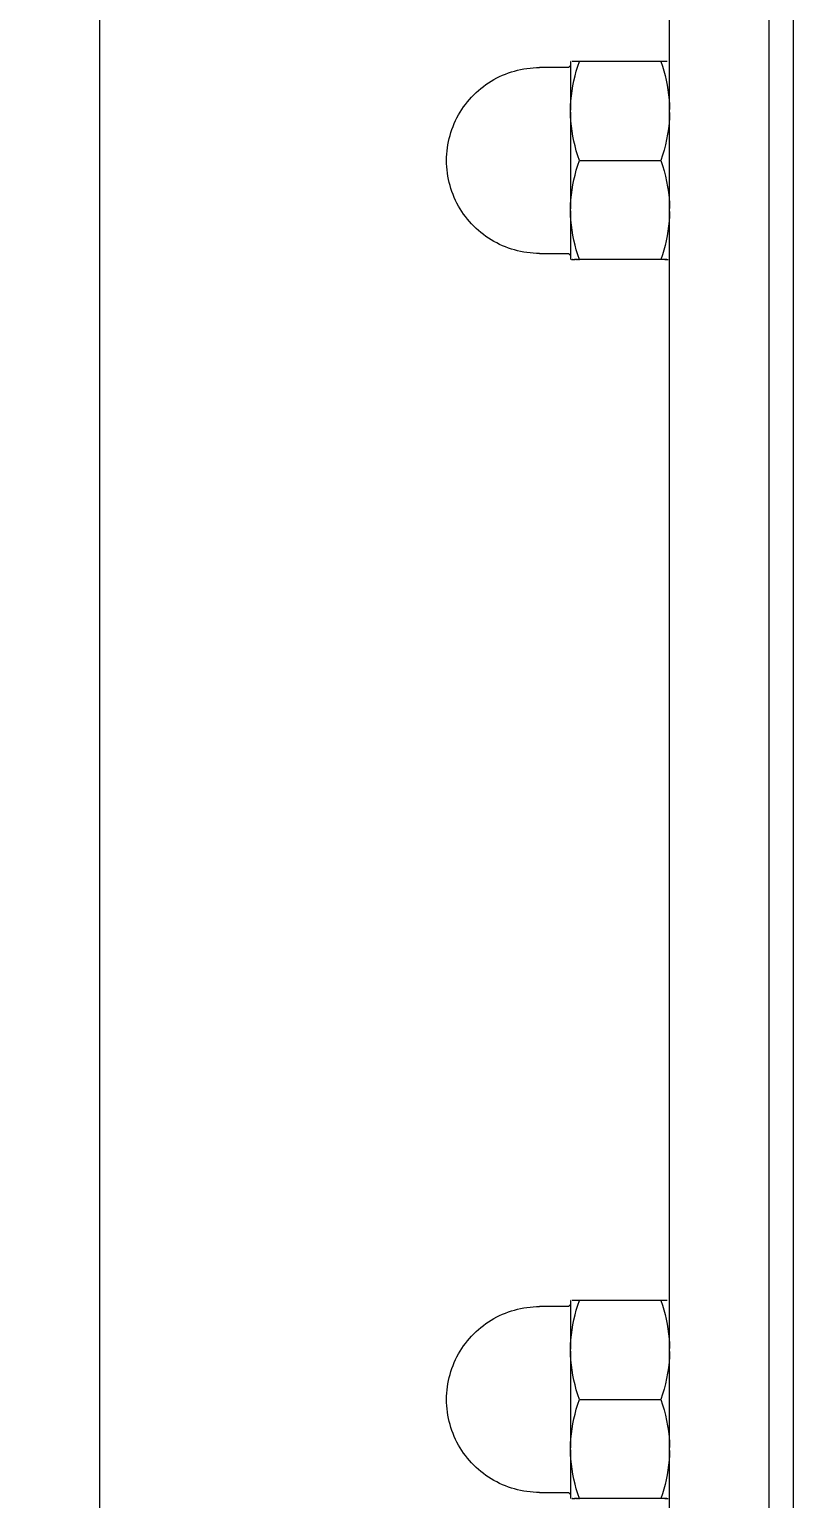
# Model space of a CAD drawing. Header units: inches. Extents: x -6 to 165, y -5 to 126.
# Drawn here: x 3.507 to 5.936, y 55.068 to 59.738 of the extents above; entities that cross this region are included whole.
import ezdxf

# ---------------------------------------------------------------- set-up
doc = ezdxf.new("R2010")
doc.units = ezdxf.units.IN
doc.header["$PDSIZE"] = -1
doc.layers.add('ZANO_R', color=7, linetype='Continuous', lineweight=0)
doc.layers.add('ZANO_W', color=1, linetype='Continuous', lineweight=0)
doc.styles.get("Standard").update_dxf_attribs({"font": 'arial.ttf'})
doc.dimstyles.new('amerykanie', dxfattribs={"dimtxt": 50, "dimasz": 50, "dimexe": 0.5, "dimexo": 0.5, "dimgap": 1, "dimtad": 1, "dimdec": 0, "dimzin": 0, "dimlunit": 5, "dimtxsty": 'Standard', "dimcen": 0.09, "dimclrd": 1, "dimclre": 1, "dimclrt": 1, "dimazin": 0, "dimtfac": 1, "dimtdec": 0, "dimtmove": 0, "dimatfit": 3, "dimfxl": 1, "dimtzin": 0, "dimarcsym": 1})

# ---------------------------------------------------------------- blocks, each defined once
blk = doc.blocks.new('*D365')
at = {"layer": 'Defpoints', "color": 0}
for p in [(5.8568, 71.4596), (-2.0716, 46.5223), (4.1037, 46.5223)]:
    blk.add_point(p, dxfattribs=at)
at = {"layer": 'ZANO_W', "color": 1, "lineweight": -2}
for p, q in [((5.3568, 71.4596), (-2.5716, 71.4596)), ((-2.0716, 70.4596), (-2.0716, 47.5223)), ((3.6037, 46.5223), (-2.5716, 46.5223))]:
    blk.add_line(p, q, dxfattribs=at)
at = {"layer": 'ZANO_W', "color": 1}
for points in [[(-1.905, 70.4596), (-2.2383, 70.4596), (-2.0716, 71.4596)], [(-2.2383, 47.5223), (-1.905, 47.5223), (-2.0716, 46.5223)]]:
    blk.add_solid(points, dxfattribs=at)
at = {"layer": 'ZANO_W', "color": 1, "insert": (-3.4118, 58.9909), "char_height": 1.625, "attachment_point": 5, "rotation": 90}
blk.add_mtext('24 15/16', dxfattribs=at)

msp = doc.modelspace()

# ---------------------------------------------------------------- linework, layer by layer
at = {"layer": 'ZANO_R'}
for p, q in [((5.54171, 46.91558), (5.54171, 64.24422)), ((5.85677, 64.24422), (5.85677, 46.91558)), ((5.93554, 46.71867), (5.93554, 64.0473)), ((3.73008, 63.85039), (3.73008, 46.91558)), ((5.00132, 59.58806), (5.0105, 59.59223)), ((5.0105, 59.59223), (5.01982, 59.59609)), ((5.01982, 59.59609), (5.02927, 59.59963)), ((5.02927, 59.59963), (5.03883, 59.60285)), ((5.03883, 59.60285), (5.04849, 59.60573)), ((5.04849, 59.60573), (5.05825, 59.60829)), ((5.05825, 59.60829), (5.06809, 59.61051)), ((5.06809, 59.61051), (5.07799, 59.61239)), ((5.07799, 59.61239), (5.08796, 59.61394)), ((5.08796, 59.61394), (5.09798, 59.61514)), ((5.09798, 59.61514), (5.10802, 59.616)), ((5.10802, 59.616), (5.1181, 59.61651)), ((5.1181, 59.61651), (5.12818, 59.61669)), ((5.21679, 59.61669), (5.12818, 59.61669)), ((5.21714, 59.61669), (5.21679, 59.61669)), ((5.21748, 59.61671), (5.21714, 59.61669)), ((5.21782, 59.61674), (5.21748, 59.61671)), ((5.21816, 59.61678), (5.21782, 59.61674)), ((5.2185, 59.61684), (5.21816, 59.61678)), ((5.21884, 59.6169), (5.2185, 59.61684)), ((5.21918, 59.61698), (5.21884, 59.6169)), ((5.21951, 59.61707), (5.21918, 59.61698)), ((5.21984, 59.61717), (5.21951, 59.61707)), ((5.22016, 59.61728), (5.21984, 59.61717)), ((5.22048, 59.6174), (5.22016, 59.61728)), ((5.2208, 59.61754), (5.22048, 59.6174)), ((5.22111, 59.61768), (5.2208, 59.61754)), ((5.22142, 59.61784), (5.22111, 59.61768)), ((5.22172, 59.61801), (5.22142, 59.61784)), ((5.22201, 59.61818), (5.22172, 59.61801)), ((5.2223, 59.61837), (5.22201, 59.61818)), ((5.22258, 59.61857), (5.2223, 59.61837)), ((5.22286, 59.61877), (5.22258, 59.61857)), ((5.22312, 59.61899), (5.22286, 59.61877)), ((5.22338, 59.61922), (5.22312, 59.61899)), ((5.22363, 59.61945), (5.22338, 59.61922)), ((5.22388, 59.61969), (5.22363, 59.61945)), ((5.22411, 59.61994), (5.22388, 59.61969)), ((5.22434, 59.6202), (5.22411, 59.61994)), ((5.22455, 59.62047), (5.22434, 59.6202)), ((5.22476, 59.62074), (5.22455, 59.62047)), ((5.22496, 59.62103), (5.22476, 59.62074)), ((5.22514, 59.62131), (5.22496, 59.62103)), ((5.22532, 59.62161), (5.22514, 59.62131)), ((5.22549, 59.62191), (5.22532, 59.62161)), ((5.22564, 59.62222), (5.22549, 59.62191)), ((5.22579, 59.62253), (5.22564, 59.62222)), ((5.22592, 59.62284), (5.22579, 59.62253)), ((5.22605, 59.62316), (5.22592, 59.62284)), ((5.22616, 59.62349), (5.22605, 59.62316)), ((5.22626, 59.62382), (5.22616, 59.62349)), ((5.22635, 59.62415), (5.22626, 59.62382)), ((5.22642, 59.62449), (5.22635, 59.62415)), ((5.22649, 59.62482), (5.22642, 59.62449)), ((5.22654, 59.62516), (5.22649, 59.62482)), ((5.22659, 59.6255), (5.22654, 59.62516)), ((5.22662, 59.62585), (5.22659, 59.6255)), ((5.22709, 59.63638), (5.22664, 59.63638)), ((5.22664, 59.63638), (5.22664, 59.48174)), ((5.22769, 59.63639), (5.22714, 59.63638)), ((5.22882, 59.63639), (5.22776, 59.63639)), ((5.23254, 59.63638), (5.23224, 59.63638)), ((5.23405, 59.63638), (5.23254, 59.63638)), ((5.2432, 59.63638), (5.23405, 59.63638)), ((5.24096, 59.5902), (5.24506, 59.60574)), ((5.25478, 59.63638), (5.2432, 59.63638)), ((5.24506, 59.60574), (5.24967, 59.62114)), ((5.24967, 59.62114), (5.25478, 59.63638)), ((5.51357, 59.63638), (5.25478, 59.63638)), ((5.52523, 59.63638), (5.51357, 59.63638)), ((5.51357, 59.63638), (5.51853, 59.62156)), ((5.51853, 59.62156), (5.52302, 59.60659)), ((5.52302, 59.60659), (5.52704, 59.59149)), ((5.52765, 59.63638), (5.52523, 59.63638)), ((5.52704, 59.59149), (5.53059, 59.57628)), ((5.52775, 59.63638), (5.52765, 59.63638)), ((5.52997, 59.63638), (5.52775, 59.63638)), ((5.53008, 59.63638), (5.52997, 59.63638)), ((5.53211, 59.63638), (5.53008, 59.63638)), ((5.53223, 59.63638), (5.53211, 59.63638)), ((5.53406, 59.63638), (5.53223, 59.63638)), ((5.53417, 59.63638), (5.53406, 59.63638)), ((5.5343, 59.63638), (5.53417, 59.63638)), ((5.54034, 59.63639), (5.5403, 59.63639)), ((5.54122, 59.63638), (5.54098, 59.63638)), ((5.54171, 59.63638), (5.5413, 59.63638)), ((4.92657, 59.53718), (4.93406, 59.54394)), ((4.93406, 59.54394), (4.94177, 59.55044)), ((4.94177, 59.55044), (4.94971, 59.55667)), ((4.94971, 59.55667), (4.95784, 59.56262)), ((4.95784, 59.56262), (4.96618, 59.5683)), ((4.96618, 59.5683), (4.97471, 59.57369)), ((4.97471, 59.57369), (4.98342, 59.57878)), ((4.98342, 59.57878), (4.99229, 59.58357)), ((4.99229, 59.58357), (5.00132, 59.58806)), ((5.23171, 59.54289), (5.23428, 59.55876)), ((5.23428, 59.55876), (5.23736, 59.57453)), ((5.23736, 59.57453), (5.24096, 59.5902)), ((5.53059, 59.57628), (5.53365, 59.56095)), ((5.53365, 59.56095), (5.53623, 59.54554)), ((5.53623, 59.54554), (5.53833, 59.53006)), ((4.88687, 59.49165), (4.89283, 59.49979)), ((4.89283, 59.49979), (4.89906, 59.50772)), ((4.89906, 59.50772), (4.90555, 59.51543)), ((4.90555, 59.51543), (4.91231, 59.52292)), ((4.91231, 59.52292), (4.91932, 59.53017)), ((4.91932, 59.53017), (4.92657, 59.53718)), ((5.22712, 59.49491), (5.22813, 59.51095)), ((5.22813, 59.51095), (5.22966, 59.52695)), ((5.22966, 59.52695), (5.23171, 59.54289)), ((5.53833, 59.53006), (5.53994, 59.51451)), ((5.53994, 59.51451), (5.54105, 59.49893)), ((5.54105, 59.49893), (5.54168, 59.48331)), ((4.86144, 59.44817), (4.86592, 59.4572)), ((4.86592, 59.4572), (4.87072, 59.46608)), ((4.87072, 59.46608), (4.87581, 59.47478)), ((4.87581, 59.47478), (4.88119, 59.48331)), ((4.88119, 59.48331), (4.88687, 59.49165)), ((5.22664, 59.47885), (5.22712, 59.49491)), ((5.22712, 59.46278), (5.22664, 59.47885)), ((5.22664, 59.47507), (5.22664, 59.16755)), ((5.22813, 59.44674), (5.22712, 59.46278)), ((5.54094, 59.45686), (5.53961, 59.43957)), ((5.54168, 59.47419), (5.54094, 59.45686)), ((4.84376, 59.401), (4.84665, 59.41067)), ((4.84665, 59.41067), (4.84986, 59.42023)), ((4.84986, 59.42023), (4.8534, 59.42967)), ((4.8534, 59.42967), (4.85726, 59.43899)), ((4.85726, 59.43899), (4.86144, 59.44817)), ((5.22966, 59.43074), (5.22813, 59.44674)), ((5.23171, 59.4148), (5.22966, 59.43074)), ((5.23428, 59.39893), (5.23171, 59.4148)), ((5.53513, 59.40519), (5.53199, 59.38813)), ((5.53767, 59.42234), (5.53513, 59.40519)), ((5.53961, 59.43957), (5.53767, 59.42234)), ((4.83436, 59.35152), (4.83556, 59.36153)), ((4.83556, 59.36153), (4.8371, 59.3715)), ((4.8371, 59.3715), (4.83898, 59.38141)), ((4.83898, 59.38141), (4.84121, 59.39125)), ((4.84121, 59.39125), (4.84376, 59.401)), ((5.23736, 59.38316), (5.23428, 59.39893)), ((5.24096, 59.36749), (5.23736, 59.38316)), ((5.24506, 59.35195), (5.24096, 59.36749)), ((5.52826, 59.3712), (5.52394, 59.3544)), ((5.53199, 59.38813), (5.52826, 59.3712)), ((4.83281, 59.32131), (4.83298, 59.3314)), ((4.83298, 59.31123), (4.83281, 59.32131)), ((4.83298, 59.3314), (4.8335, 59.34147)), ((4.8335, 59.30115), (4.83298, 59.31123)), ((4.8335, 59.34147), (4.83436, 59.35152)), ((5.24967, 59.33655), (5.24506, 59.35195)), ((5.25478, 59.32131), (5.24967, 59.33655)), ((5.24967, 59.30607), (5.25478, 59.32131)), ((5.25478, 59.32131), (5.51357, 59.32131)), ((5.51904, 59.33777), (5.51357, 59.32131)), ((5.51357, 59.32131), (5.51904, 59.30486)), ((5.52394, 59.3544), (5.51904, 59.33777)), ((4.83436, 59.29111), (4.8335, 59.30115)), ((4.83556, 59.28109), (4.83436, 59.29111)), ((4.8371, 59.27112), (4.83556, 59.28109)), ((4.83898, 59.26122), (4.8371, 59.27112)), ((5.23736, 59.25947), (5.24096, 59.27513)), ((5.24096, 59.27513), (5.24506, 59.29067)), ((5.24506, 59.29067), (5.24967, 59.30607)), ((5.51904, 59.30486), (5.52394, 59.28822)), ((5.52394, 59.28822), (5.52826, 59.27143)), ((5.52826, 59.27143), (5.53199, 59.25449)), ((4.84121, 59.25138), (4.83898, 59.26122)), ((4.84376, 59.24162), (4.84121, 59.25138)), ((4.84665, 59.23196), (4.84376, 59.24162)), ((4.84986, 59.2224), (4.84665, 59.23196)), ((4.8534, 59.21295), (4.84986, 59.2224)), ((5.22966, 59.21189), (5.23171, 59.22783)), ((5.23171, 59.22783), (5.23428, 59.24369)), ((5.23428, 59.24369), (5.23736, 59.25947)), ((5.53199, 59.25449), (5.53513, 59.23744)), ((5.53513, 59.23744), (5.53767, 59.22028)), ((5.53767, 59.22028), (5.53961, 59.20305)), ((4.85726, 59.20363), (4.8534, 59.21295)), ((4.86144, 59.19445), (4.85726, 59.20363)), ((4.86592, 59.18542), (4.86144, 59.19445)), ((4.87072, 59.17655), (4.86592, 59.18542)), ((4.87581, 59.16784), (4.87072, 59.17655)), ((5.22664, 59.16378), (5.22712, 59.17984)), ((5.22712, 59.17984), (5.22813, 59.19589)), ((5.22813, 59.19589), (5.22966, 59.21189)), ((5.53961, 59.20305), (5.54094, 59.18576)), ((5.54094, 59.18576), (5.54168, 59.16843)), ((4.88119, 59.15931), (4.87581, 59.16784)), ((4.88687, 59.15098), (4.88119, 59.15931)), ((4.89283, 59.14284), (4.88687, 59.15098)), ((4.89906, 59.1349), (4.89283, 59.14284)), ((4.90555, 59.12719), (4.89906, 59.1349)), ((4.91231, 59.1197), (4.90555, 59.12719)), ((5.22712, 59.14771), (5.22664, 59.16378)), ((5.22664, 59.16088), (5.22664, 59.00625)), ((5.22813, 59.13167), (5.22712, 59.14771)), ((5.22966, 59.11567), (5.22813, 59.13167)), ((5.53993, 59.12811), (5.53833, 59.11257)), ((5.54105, 59.1437), (5.53993, 59.12811)), ((5.54168, 59.15931), (5.54105, 59.1437)), ((4.91932, 59.11245), (4.91231, 59.1197)), ((4.92657, 59.10544), (4.91932, 59.11245)), ((4.93406, 59.09868), (4.92657, 59.10544)), ((4.94177, 59.09219), (4.93406, 59.09868)), ((4.94971, 59.08596), (4.94177, 59.09219)), ((4.95784, 59.08), (4.94971, 59.08596)), ((4.96618, 59.07433), (4.95784, 59.08)), ((5.23171, 59.09973), (5.22966, 59.11567)), ((5.23428, 59.08386), (5.23171, 59.09973)), ((5.23736, 59.06809), (5.23428, 59.08386)), ((5.53365, 59.08167), (5.53059, 59.06635)), ((5.53623, 59.09708), (5.53365, 59.08167)), ((5.53833, 59.11257), (5.53623, 59.09708)), ((4.97471, 59.06894), (4.96618, 59.07433)), ((4.98342, 59.06385), (4.97471, 59.06894)), ((4.99229, 59.05905), (4.98342, 59.06385)), ((5.00132, 59.05457), (4.99229, 59.05905)), ((5.0105, 59.05039), (5.00132, 59.05457)), ((5.01982, 59.04653), (5.0105, 59.05039)), ((5.02927, 59.04299), (5.01982, 59.04653)), ((5.03883, 59.03978), (5.02927, 59.04299)), ((5.04849, 59.03689), (5.03883, 59.03978)), ((5.05825, 59.03434), (5.04849, 59.03689)), ((5.06809, 59.03212), (5.05825, 59.03434)), ((5.07799, 59.03023), (5.06809, 59.03212)), ((5.08796, 59.02869), (5.07799, 59.03023)), ((5.24096, 59.05242), (5.23736, 59.06809)), ((5.24506, 59.03688), (5.24096, 59.05242)), ((5.24967, 59.02149), (5.24506, 59.03688)), ((5.52302, 59.03603), (5.51853, 59.02106)), ((5.52704, 59.05113), (5.52302, 59.03603)), ((5.53059, 59.06635), (5.52704, 59.05113)), ((5.09798, 59.02749), (5.08796, 59.02869)), ((5.10802, 59.02663), (5.09798, 59.02749)), ((5.1181, 59.02611), (5.10802, 59.02663)), ((5.12818, 59.02594), (5.1181, 59.02611)), ((5.12818, 59.02594), (5.21679, 59.02594)), ((5.21679, 59.02594), (5.21714, 59.02593)), ((5.21714, 59.02593), (5.21748, 59.02591)), ((5.21748, 59.02591), (5.21782, 59.02588)), ((5.21782, 59.02588), (5.21816, 59.02584)), ((5.21816, 59.02584), (5.2185, 59.02579)), ((5.2185, 59.02579), (5.21884, 59.02572)), ((5.21884, 59.02572), (5.21918, 59.02564)), ((5.21918, 59.02564), (5.21951, 59.02556)), ((5.21951, 59.02556), (5.21984, 59.02546)), ((5.21984, 59.02546), (5.22016, 59.02534)), ((5.22016, 59.02534), (5.22048, 59.02522)), ((5.22048, 59.02522), (5.2208, 59.02509)), ((5.2208, 59.02509), (5.22111, 59.02494)), ((5.22111, 59.02494), (5.22142, 59.02478)), ((5.22142, 59.02478), (5.22172, 59.02462)), ((5.22172, 59.02462), (5.22201, 59.02444)), ((5.22201, 59.02444), (5.2223, 59.02425)), ((5.2223, 59.02425), (5.22258, 59.02406)), ((5.22258, 59.02406), (5.22286, 59.02385)), ((5.22286, 59.02385), (5.22312, 59.02363)), ((5.22312, 59.02363), (5.22338, 59.02341)), ((5.22338, 59.02341), (5.22363, 59.02317)), ((5.22363, 59.02317), (5.22388, 59.02293)), ((5.22388, 59.02293), (5.22411, 59.02268)), ((5.22411, 59.02268), (5.22434, 59.02242)), ((5.22434, 59.02242), (5.22455, 59.02215)), ((5.22455, 59.02215), (5.22476, 59.02188)), ((5.22476, 59.02188), (5.22496, 59.0216)), ((5.22496, 59.0216), (5.22514, 59.02131)), ((5.22514, 59.02131), (5.22532, 59.02101)), ((5.22532, 59.02101), (5.22549, 59.02071)), ((5.22549, 59.02071), (5.22564, 59.02041)), ((5.22564, 59.02041), (5.22579, 59.0201)), ((5.22579, 59.0201), (5.22592, 59.01978)), ((5.22592, 59.01978), (5.22605, 59.01946)), ((5.22605, 59.01946), (5.22616, 59.01913)), ((5.22616, 59.01913), (5.22626, 59.01881)), ((5.22626, 59.01881), (5.22635, 59.01847)), ((5.22635, 59.01847), (5.22642, 59.01814)), ((5.22642, 59.01814), (5.22649, 59.0178)), ((5.22649, 59.0178), (5.22654, 59.01746)), ((5.22654, 59.01746), (5.22659, 59.01712)), ((5.22659, 59.01712), (5.22662, 59.01678)), ((5.22664, 59.00625), (5.22699, 59.00624)), ((5.22714, 59.00624), (5.22737, 59.00624)), ((5.22776, 59.00624), (5.22805, 59.00624)), ((5.22862, 59.00624), (5.22882, 59.00624)), ((5.22963, 59.00624), (5.23048, 59.00624)), ((5.23101, 59.00624), (5.23224, 59.00624)), ((5.23254, 59.00625), (5.23224, 59.00625)), ((5.23254, 59.00624), (5.23405, 59.00625)), ((5.23429, 59.00625), (5.23405, 59.00625)), ((5.23429, 59.00625), (5.23588, 59.00625)), ((5.23624, 59.00625), (5.23588, 59.00625)), ((5.23624, 59.00625), (5.23773, 59.00625)), ((5.23838, 59.00625), (5.23773, 59.00625)), ((5.23838, 59.00625), (5.2396, 59.00625)), ((5.2407, 59.00625), (5.2396, 59.00625)), ((5.2407, 59.00625), (5.24148, 59.00625)), ((5.2432, 59.00625), (5.24148, 59.00625)), ((5.2432, 59.00625), (5.24337, 59.00625)), ((5.24586, 59.00625), (5.24337, 59.00625)), ((5.24586, 59.00625), (5.24715, 59.00625)), ((5.24869, 59.00625), (5.24715, 59.00625)), ((5.24869, 59.00625), (5.25096, 59.00625)), ((5.25478, 59.00625), (5.24967, 59.02149)), ((5.25322, 59.00625), (5.25096, 59.00625)), ((5.25322, 59.00625), (5.25478, 59.00625)), ((5.51357, 59.00625), (5.25478, 59.00625)), ((5.51853, 59.02106), (5.51357, 59.00625)), ((5.52687, 59.00625), (5.51357, 59.00625)), ((5.52687, 59.00625), (5.52765, 59.00625)), ((5.52874, 59.00625), (5.52765, 59.00625)), ((5.52874, 59.00625), (5.52997, 59.00625)), ((5.53061, 59.00625), (5.52997, 59.00625)), ((5.53061, 59.00625), (5.53211, 59.00625)), ((5.53247, 59.00625), (5.53211, 59.00625)), ((5.53247, 59.00625), (5.53406, 59.00625)), ((5.53417, 59.00625), (5.53406, 59.00625)), ((5.53417, 59.00625), (5.5358, 59.00624)), ((5.5361, 59.00625), (5.5358, 59.00625)), ((5.5361, 59.00624), (5.53741, 59.00624)), ((5.5403, 59.00624), (5.54061, 59.00624)), ((5.54098, 59.00624), (5.54122, 59.00624)), ((5.54143, 59.00624), (5.54171, 59.00625)), ((5.04849, 55.66741), (5.05825, 55.66996)), ((5.05825, 55.66996), (5.06809, 55.67218)), ((5.06809, 55.67218), (5.07799, 55.67406)), ((5.07799, 55.67406), (5.08796, 55.67561)), ((5.08796, 55.67561), (5.09798, 55.67681)), ((5.09798, 55.67681), (5.10802, 55.67767)), ((5.10802, 55.67767), (5.1181, 55.67819)), ((5.1181, 55.67819), (5.12818, 55.67836)), ((5.21679, 55.67836), (5.12818, 55.67836)), ((5.21714, 55.67837), (5.21679, 55.67836)), ((5.21748, 55.67838), (5.21714, 55.67837)), ((5.21782, 55.67841), (5.21748, 55.67838)), ((5.21816, 55.67846), (5.21782, 55.67841)), ((5.2185, 55.67851), (5.21816, 55.67846)), ((5.21884, 55.67857), (5.2185, 55.67851)), ((5.21918, 55.67865), (5.21884, 55.67857)), ((5.21951, 55.67874), (5.21918, 55.67865)), ((5.21984, 55.67884), (5.21951, 55.67874)), ((5.22016, 55.67895), (5.21984, 55.67884)), ((5.22048, 55.67908), (5.22016, 55.67895)), ((5.2208, 55.67921), (5.22048, 55.67908)), ((5.22111, 55.67936), (5.2208, 55.67921)), ((5.22142, 55.67951), (5.22111, 55.67936)), ((5.22172, 55.67968), (5.22142, 55.67951)), ((5.22201, 55.67986), (5.22172, 55.67968)), ((5.2223, 55.68004), (5.22201, 55.67986)), ((5.22258, 55.68024), (5.2223, 55.68004)), ((5.22286, 55.68045), (5.22258, 55.68024)), ((5.22312, 55.68066), (5.22286, 55.68045)), ((5.22338, 55.68089), (5.22312, 55.68066)), ((5.22363, 55.68112), (5.22338, 55.68089)), ((5.22388, 55.68137), (5.22363, 55.68112)), ((5.22411, 55.68162), (5.22388, 55.68137)), ((5.22434, 55.68188), (5.22411, 55.68162)), ((5.22455, 55.68214), (5.22434, 55.68188)), ((5.22476, 55.68242), (5.22455, 55.68214)), ((5.22496, 55.6827), (5.22476, 55.68242)), ((5.22514, 55.68299), (5.22496, 55.6827)), ((5.22532, 55.68328), (5.22514, 55.68299)), ((5.22549, 55.68358), (5.22532, 55.68328)), ((5.22564, 55.68389), (5.22549, 55.68358)), ((5.22579, 55.6842), (5.22564, 55.68389)), ((5.22592, 55.68452), (5.22579, 55.6842)), ((5.22605, 55.68484), (5.22592, 55.68452)), ((5.22616, 55.68516), (5.22605, 55.68484)), ((5.22626, 55.68549), (5.22616, 55.68516)), ((5.22635, 55.68582), (5.22626, 55.68549)), ((5.22642, 55.68616), (5.22635, 55.68582)), ((5.22649, 55.6865), (5.22642, 55.68616)), ((5.22654, 55.68683), (5.22649, 55.6865)), ((5.22659, 55.68718), (5.22654, 55.68683)), ((5.22662, 55.68752), (5.22659, 55.68718)), ((5.22709, 55.69806), (5.22664, 55.69805)), ((5.22664, 55.69805), (5.22664, 55.54342)), ((5.22769, 55.69806), (5.22714, 55.69806)), ((5.22882, 55.69806), (5.22776, 55.69806)), ((5.23254, 55.69805), (5.23224, 55.69805)), ((5.23405, 55.69805), (5.23254, 55.69805)), ((5.2432, 55.69805), (5.23405, 55.69805)), ((5.25478, 55.69805), (5.2432, 55.69805)), ((5.24506, 55.66741), (5.24967, 55.68281)), ((5.24967, 55.68281), (5.25478, 55.69805)), ((5.51357, 55.69805), (5.25478, 55.69805)), ((5.52523, 55.69805), (5.51357, 55.69805)), ((5.51357, 55.69805), (5.51853, 55.68323)), ((5.51853, 55.68323), (5.52302, 55.66827)), ((5.52302, 55.66827), (5.52704, 55.65317)), ((5.52765, 55.69805), (5.52523, 55.69805)), ((5.52775, 55.69805), (5.52765, 55.69805)), ((5.52997, 55.69805), (5.52775, 55.69805)), ((5.53008, 55.69805), (5.52997, 55.69805)), ((5.53211, 55.69805), (5.53008, 55.69805)), ((5.53223, 55.69805), (5.53211, 55.69805)), ((5.53406, 55.69805), (5.53223, 55.69805)), ((5.53417, 55.69805), (5.53406, 55.69805)), ((5.5343, 55.69805), (5.53417, 55.69805)), ((5.54034, 55.69806), (5.5403, 55.69806)), ((5.54122, 55.69806), (5.54098, 55.69806)), ((5.54171, 55.69805), (5.5413, 55.69806)), ((4.94971, 55.61834), (4.95784, 55.6243)), ((4.95784, 55.6243), (4.96618, 55.62997)), ((4.96618, 55.62997), (4.97471, 55.63536)), ((4.97471, 55.63536), (4.98342, 55.64045)), ((4.98342, 55.64045), (4.99229, 55.64524)), ((4.99229, 55.64524), (5.00132, 55.64973)), ((5.00132, 55.64973), (5.0105, 55.65391)), ((5.0105, 55.65391), (5.01982, 55.65777)), ((5.01982, 55.65777), (5.02927, 55.6613)), ((5.02927, 55.6613), (5.03883, 55.66452)), ((5.03883, 55.66452), (5.04849, 55.66741)), ((5.23428, 55.62043), (5.23736, 55.63621)), ((5.23736, 55.63621), (5.24096, 55.65187)), ((5.24096, 55.65187), (5.24506, 55.66741)), ((5.52704, 55.65317), (5.53059, 55.63795)), ((5.53059, 55.63795), (5.53365, 55.62263)), ((5.53365, 55.62263), (5.53623, 55.60721)), ((4.89906, 55.56939), (4.90555, 55.57711)), ((4.90555, 55.57711), (4.91231, 55.58459)), ((4.91231, 55.58459), (4.91932, 55.59185)), ((4.91932, 55.59185), (4.92657, 55.59886)), ((4.92657, 55.59886), (4.93406, 55.60561)), ((4.93406, 55.60561), (4.94177, 55.61211)), ((4.94177, 55.61211), (4.94971, 55.61834)), ((5.22813, 55.57263), (5.22966, 55.58863)), ((5.22966, 55.58863), (5.23171, 55.60457)), ((5.23171, 55.60457), (5.23428, 55.62043)), ((5.53623, 55.60721), (5.53833, 55.59173)), ((5.53833, 55.59173), (5.53994, 55.57619)), ((5.53994, 55.57619), (5.54105, 55.5606)), ((4.86592, 55.51888), (4.87072, 55.52775)), ((4.87072, 55.52775), (4.87581, 55.53646)), ((4.87581, 55.53646), (4.88119, 55.54498)), ((4.88119, 55.54498), (4.88687, 55.55332)), ((4.88687, 55.55332), (4.89283, 55.56146)), ((4.89283, 55.56146), (4.89906, 55.56939)), ((5.22664, 55.54052), (5.22712, 55.55658)), ((5.22712, 55.52445), (5.22664, 55.54052)), ((5.22664, 55.53674), (5.22664, 55.22923)), ((5.22712, 55.55658), (5.22813, 55.57263)), ((5.54168, 55.53586), (5.54094, 55.51854)), ((5.54105, 55.5606), (5.54168, 55.54499)), ((4.84665, 55.47234), (4.84986, 55.4819)), ((4.84986, 55.4819), (4.8534, 55.49134)), ((4.8534, 55.49134), (4.85726, 55.50066)), ((4.85726, 55.50066), (4.86144, 55.50984)), ((4.86144, 55.50984), (4.86592, 55.51888)), ((5.22813, 55.50841), (5.22712, 55.52445)), ((5.22966, 55.49241), (5.22813, 55.50841)), ((5.23171, 55.47647), (5.22966, 55.49241)), ((5.53767, 55.48401), (5.53513, 55.46686)), ((5.53961, 55.50125), (5.53767, 55.48401)), ((5.54094, 55.51854), (5.53961, 55.50125)), ((4.8371, 55.43317), (4.83898, 55.44308)), ((4.83898, 55.44308), (4.84121, 55.45292)), ((4.84121, 55.45292), (4.84376, 55.46268)), ((4.84376, 55.46268), (4.84665, 55.47234)), ((5.23428, 55.4606), (5.23171, 55.47647)), ((5.23736, 55.44483), (5.23428, 55.4606)), ((5.24096, 55.42916), (5.23736, 55.44483)), ((5.53199, 55.4498), (5.52826, 55.43287)), ((5.53513, 55.46686), (5.53199, 55.4498)), ((4.83281, 55.38299), (4.83298, 55.39307)), ((4.83298, 55.39307), (4.8335, 55.40314)), ((4.8335, 55.40314), (4.83436, 55.41319)), ((4.83436, 55.41319), (4.83556, 55.42321)), ((4.83556, 55.42321), (4.8371, 55.43317)), ((5.24506, 55.41362), (5.24096, 55.42916)), ((5.24967, 55.39822), (5.24506, 55.41362)), ((5.25478, 55.38299), (5.24967, 55.39822)), ((5.51904, 55.39944), (5.51357, 55.38299)), ((5.52394, 55.41607), (5.51904, 55.39944)), ((5.52826, 55.43287), (5.52394, 55.41607)), ((4.83298, 55.3729), (4.83281, 55.38299)), ((4.8335, 55.36283), (4.83298, 55.3729)), ((4.83436, 55.35278), (4.8335, 55.36283)), ((4.83556, 55.34276), (4.83436, 55.35278)), ((4.8371, 55.3328), (4.83556, 55.34276)), ((5.24096, 55.33681), (5.24506, 55.35235)), ((5.24506, 55.35235), (5.24967, 55.36775)), ((5.24967, 55.36775), (5.25478, 55.38299)), ((5.25478, 55.38299), (5.51357, 55.38299)), ((5.51357, 55.38299), (5.51904, 55.36653)), ((5.51904, 55.36653), (5.52394, 55.3499)), ((5.52394, 55.3499), (5.52826, 55.3331)), ((4.83898, 55.32289), (4.8371, 55.3328)), ((4.84121, 55.31305), (4.83898, 55.32289)), ((4.84376, 55.30329), (4.84121, 55.31305)), ((4.84665, 55.29363), (4.84376, 55.30329)), ((5.23171, 55.2895), (5.23428, 55.30537)), ((5.23428, 55.30537), (5.23736, 55.32114)), ((5.23736, 55.32114), (5.24096, 55.33681)), ((5.52826, 55.3331), (5.53199, 55.31617)), ((5.53199, 55.31617), (5.53513, 55.29911)), ((5.53513, 55.29911), (5.53767, 55.28196)), ((4.84986, 55.28407), (4.84665, 55.29363)), ((4.8534, 55.27463), (4.84986, 55.28407)), ((4.85726, 55.26531), (4.8534, 55.27463)), ((4.86144, 55.25613), (4.85726, 55.26531)), ((4.86592, 55.24709), (4.86144, 55.25613)), ((5.22712, 55.24152), (5.22813, 55.25756)), ((5.22813, 55.25756), (5.22966, 55.27356)), ((5.22966, 55.27356), (5.23171, 55.2895)), ((5.53767, 55.28196), (5.53961, 55.26472)), ((5.53961, 55.26472), (5.54094, 55.24743)), ((5.54094, 55.24743), (5.54168, 55.23011)), ((4.87072, 55.23822), (4.86592, 55.24709)), ((4.87581, 55.22951), (4.87072, 55.23822)), ((4.88119, 55.22099), (4.87581, 55.22951)), ((4.88687, 55.21265), (4.88119, 55.22099)), ((4.89283, 55.20451), (4.88687, 55.21265)), ((4.89906, 55.19658), (4.89283, 55.20451)), ((5.22664, 55.22545), (5.22712, 55.24152)), ((5.22712, 55.20939), (5.22664, 55.22545)), ((5.22664, 55.22255), (5.22664, 55.06792)), ((5.22813, 55.19334), (5.22712, 55.20939)), ((5.54105, 55.20537), (5.53993, 55.18978)), ((5.54168, 55.22098), (5.54105, 55.20537)), ((4.90555, 55.18886), (4.89906, 55.19658)), ((4.91231, 55.18138), (4.90555, 55.18886)), ((4.91932, 55.17412), (4.91231, 55.18138)), ((4.92657, 55.16711), (4.91932, 55.17412)), ((4.93406, 55.16036), (4.92657, 55.16711)), ((4.94177, 55.15386), (4.93406, 55.16036)), ((5.22966, 55.17734), (5.22813, 55.19334)), ((5.23171, 55.1614), (5.22966, 55.17734)), ((5.23428, 55.14554), (5.23171, 55.1614)), ((5.53623, 55.15876), (5.53365, 55.14334)), ((5.53833, 55.17424), (5.53623, 55.15876)), ((5.53993, 55.18978), (5.53833, 55.17424)), ((4.94971, 55.14763), (4.94177, 55.15386)), ((4.95784, 55.14167), (4.94971, 55.14763)), ((4.96618, 55.136), (4.95784, 55.14167)), ((4.97471, 55.13061), (4.96618, 55.136)), ((4.98342, 55.12552), (4.97471, 55.13061)), ((4.99229, 55.12073), (4.98342, 55.12552)), ((5.00132, 55.11624), (4.99229, 55.12073)), ((5.0105, 55.11206), (5.00132, 55.11624)), ((5.01982, 55.1082), (5.0105, 55.11206)), ((5.02927, 55.10467), (5.01982, 55.1082)), ((5.23736, 55.12976), (5.23428, 55.14554)), ((5.24096, 55.1141), (5.23736, 55.12976)), ((5.24506, 55.09856), (5.24096, 55.1141)), ((5.52704, 55.1128), (5.52302, 55.0977)), ((5.53059, 55.12802), (5.52704, 55.1128)), ((5.53365, 55.14334), (5.53059, 55.12802)), ((5.03883, 55.10145), (5.02927, 55.10467)), ((5.04849, 55.09856), (5.03883, 55.10145)), ((5.05825, 55.09601), (5.04849, 55.09856)), ((5.06809, 55.09379), (5.05825, 55.09601)), ((5.07799, 55.09191), (5.06809, 55.09379)), ((5.08796, 55.09036), (5.07799, 55.09191)), ((5.09798, 55.08916), (5.08796, 55.09036)), ((5.10802, 55.0883), (5.09798, 55.08916)), ((5.1181, 55.08778), (5.10802, 55.0883)), ((5.12818, 55.08761), (5.1181, 55.08778)), ((5.12818, 55.08761), (5.21679, 55.08761)), ((5.21679, 55.08761), (5.21714, 55.0876)), ((5.21714, 55.0876), (5.21748, 55.08759)), ((5.21748, 55.08759), (5.21782, 55.08756)), ((5.21782, 55.08756), (5.21816, 55.08751)), ((5.21816, 55.08751), (5.2185, 55.08746)), ((5.2185, 55.08746), (5.21884, 55.0874)), ((5.21884, 55.0874), (5.21918, 55.08732)), ((5.21918, 55.08732), (5.21951, 55.08723)), ((5.21951, 55.08723), (5.21984, 55.08713)), ((5.21984, 55.08713), (5.22016, 55.08702)), ((5.22016, 55.08702), (5.22048, 55.08689)), ((5.22048, 55.08689), (5.2208, 55.08676)), ((5.2208, 55.08676), (5.22111, 55.08661)), ((5.22111, 55.08661), (5.22142, 55.08646)), ((5.22142, 55.08646), (5.22172, 55.08629)), ((5.22172, 55.08629), (5.22201, 55.08611)), ((5.22201, 55.08611), (5.2223, 55.08593)), ((5.2223, 55.08593), (5.22258, 55.08573)), ((5.22258, 55.08573), (5.22286, 55.08552)), ((5.22286, 55.08552), (5.22312, 55.08531)), ((5.22312, 55.08531), (5.22338, 55.08508)), ((5.22338, 55.08508), (5.22363, 55.08485)), ((5.22363, 55.08485), (5.22388, 55.0846)), ((5.22388, 55.0846), (5.22411, 55.08435)), ((5.22411, 55.08435), (5.22434, 55.08409)), ((5.22434, 55.08409), (5.22455, 55.08383)), ((5.22455, 55.08383), (5.22476, 55.08355)), ((5.22476, 55.08355), (5.22496, 55.08327)), ((5.22496, 55.08327), (5.22514, 55.08298)), ((5.22514, 55.08298), (5.22532, 55.08269)), ((5.22532, 55.08269), (5.22549, 55.08239)), ((5.22549, 55.08239), (5.22564, 55.08208)), ((5.22564, 55.08208), (5.22579, 55.08177)), ((5.22579, 55.08177), (5.22592, 55.08145)), ((5.22592, 55.08145), (5.22605, 55.08113)), ((5.22605, 55.08113), (5.22616, 55.08081)), ((5.22616, 55.08081), (5.22626, 55.08048)), ((5.22626, 55.08048), (5.22635, 55.08015)), ((5.22635, 55.08015), (5.22642, 55.07981)), ((5.22642, 55.07981), (5.22649, 55.07947)), ((5.22649, 55.07947), (5.22654, 55.07914)), ((5.22654, 55.07914), (5.22659, 55.07879)), ((5.22659, 55.07879), (5.22662, 55.07845)), ((5.22664, 55.06792), (5.22699, 55.06791)), ((5.23101, 55.06791), (5.23224, 55.06792)), ((5.23254, 55.06792), (5.23224, 55.06792)), ((5.23254, 55.06792), (5.23405, 55.06792)), ((5.23429, 55.06792), (5.23405, 55.06792)), ((5.23429, 55.06792), (5.23588, 55.06792)), ((5.23624, 55.06792), (5.23588, 55.06792)), ((5.23624, 55.06792), (5.23773, 55.06792)), ((5.23838, 55.06792), (5.23773, 55.06792)), ((5.23838, 55.06792), (5.2396, 55.06792)), ((5.2407, 55.06792), (5.2396, 55.06792)), ((5.2407, 55.06792), (5.24148, 55.06792)), ((5.2432, 55.06792), (5.24148, 55.06792)), ((5.2432, 55.06792), (5.24337, 55.06792)), ((5.24586, 55.06792), (5.24337, 55.06792)), ((5.24967, 55.08316), (5.24506, 55.09856)), ((5.24586, 55.06792), (5.24715, 55.06792)), ((5.24869, 55.06792), (5.24715, 55.06792)), ((5.24869, 55.06792), (5.25096, 55.06792)), ((5.25478, 55.06792), (5.24967, 55.08316)), ((5.25322, 55.06792), (5.25096, 55.06792)), ((5.25322, 55.06792), (5.25478, 55.06792)), ((5.51357, 55.06792), (5.25478, 55.06792)), ((5.51853, 55.08274), (5.51357, 55.06792)), ((5.52687, 55.06792), (5.51357, 55.06792)), ((5.52302, 55.0977), (5.51853, 55.08274)), ((5.52687, 55.06792), (5.52765, 55.06792)), ((5.52874, 55.06792), (5.52765, 55.06792)), ((5.52874, 55.06792), (5.52997, 55.06792)), ((5.53061, 55.06792), (5.52997, 55.06792)), ((5.53061, 55.06792), (5.53211, 55.06792)), ((5.53247, 55.06792), (5.53211, 55.06792)), ((5.53247, 55.06792), (5.53406, 55.06792)), ((5.53417, 55.06792), (5.53406, 55.06792)), ((5.53417, 55.06792), (5.5358, 55.06792)), ((5.5361, 55.06792), (5.5358, 55.06792)), ((5.5361, 55.06792), (5.53741, 55.06791)), ((5.54143, 55.06792), (5.54171, 55.06792))]:
    msp.add_line(p, q, dxfattribs=at)

# ---------------------------------------------------------------- dimensions: what is measured, and where the dimension line sits
at = {"layer": 'ZANO_W'}
dim = msp.add_linear_dim(base=(-2.07164, 46.52232), p1=(5.85677, 71.45956), p2=(4.10375, 46.52232), angle=90, dimstyle='amerykanie', override={"dimtxt": 1.625, "dimasz": 1, "dimgap": 0.5, "dimdec": 4, "dimaunit": 1, "dimadec": 1, "dimtdec": 4, "dimtmove": 1, "dimfrac": 2}, dxfattribs=at)
dim.commit()
dim.dimension.update_dxf_attribs({"geometry": '*D365', "text_midpoint": (-3.41185, 58.99094)})

doc.saveas('drawing.dxf')
